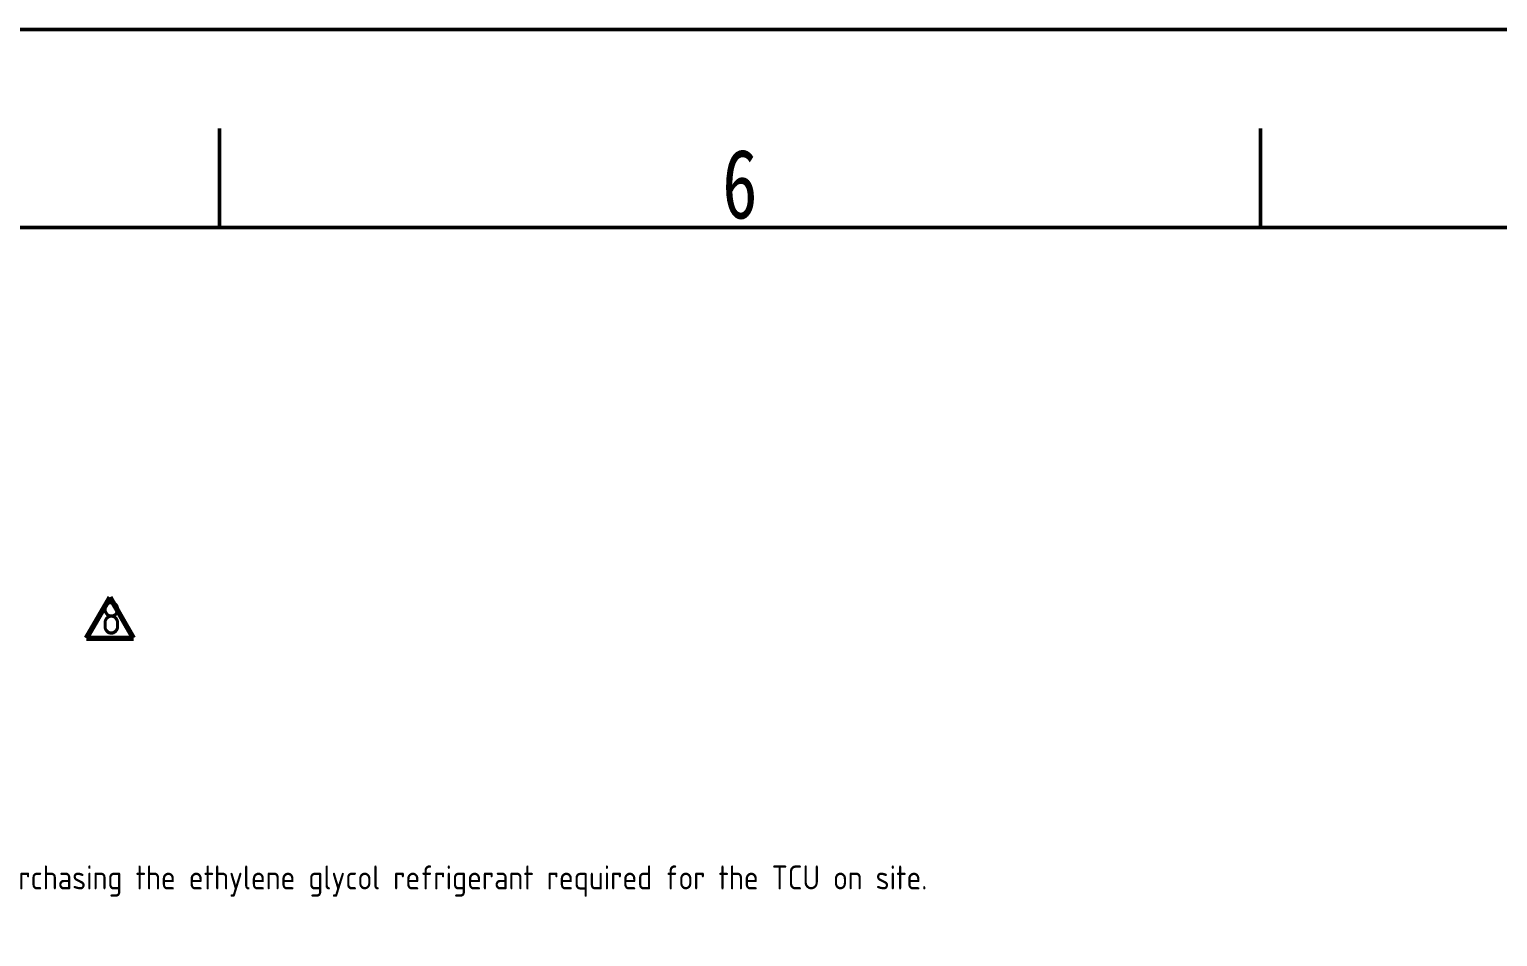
# Model space of a CAD drawing. Header units: millimetres. Extents: x -68339142 to 208, y -167 to 82456658.
# Drawn here: x -68324455 to -68322839, y 82451620 to 82452619 of the extents above; entities that cross this region are included whole.
import ezdxf

# ---------------------------------------------------------------- set-up
doc = ezdxf.new("R2010")
doc.units = ezdxf.units.MM
doc.header["$MEASUREMENT"] = 0
for name, color, linetype, lineweight in [('Border (ISO)', 7, 'Continuous', 50), ('I8符号标注层', 3, 'Continuous', 9), ('Modle', 161, 'Continuous', 70)]:
    doc.layers.add(name, color=color, linetype=linetype, lineweight=lineweight)
doc.styles.add('I(3.5)', font='simfang.ttf', dxfattribs={"width": 0.75})
doc.styles.get("Standard").update_dxf_attribs({"font": 'gbenor.shx', "bigfont": 'gbcbig.shx'})

# ---------------------------------------------------------------- blocks, each defined once
blk = doc.blocks.new('Borders A3')
at = {"layer": 'Border (ISO)'}
for p, q in [((0, 297), (420, 297)), ((262.5, 287), (262.5, 292)), ((315, 287), (315, 292)), ((10, 287), (410, 287))]:
    blk.add_line(p, q, dxfattribs=at)
at = {"layer": 'I8符号标注层', "insert": (288.75, 287.4), "char_height": 3.5, "attachment_point": 8, "style": 'I(3.5)'}
blk.add_mtext('6', dxfattribs=at)

msp = doc.modelspace()

# ---------------------------------------------------------------- linework, layer by layer
at = {"layer": 'Modle'}
for p, q in [((-68324392.13892, 82451948.68916), (-68324366.21738, 82451993.58657)), ((-68324340.29585, 82451948.68916), (-68324366.21738, 82451993.58657)), ((-68324392.13892, 82451948.68916), (-68324340.29585, 82451948.68916))]:
    msp.add_line(p, q, dxfattribs=at)

# ---------------------------------------------------------------- block references
at = {"xscale": 21.8262244274396, "yscale": 21.8262244274396, "zscale": 21.8262244274396}
msp.add_blockref('Borders A3', (-68329975.30518, 82446137.04862), dxfattribs=at)

# ---------------------------------------------------------------- texts
at = {"insert": (-68324971.02189, 82451698.37591), "char_height": 26.4, "width": 1491.4515, "attachment_point": 1}
msp.add_mtext('The customer is responsible for purchasing the ethylene glycol refrigerant required for the TCU on site.^JTofflon does not provide.', dxfattribs=at)
at = {"layer": 'Modle'}
msp.add_text('8', height=37.2908, dxfattribs=at).set_placement((-68324376.81734, 82451952.54062))

doc.saveas('drawing.dxf')
